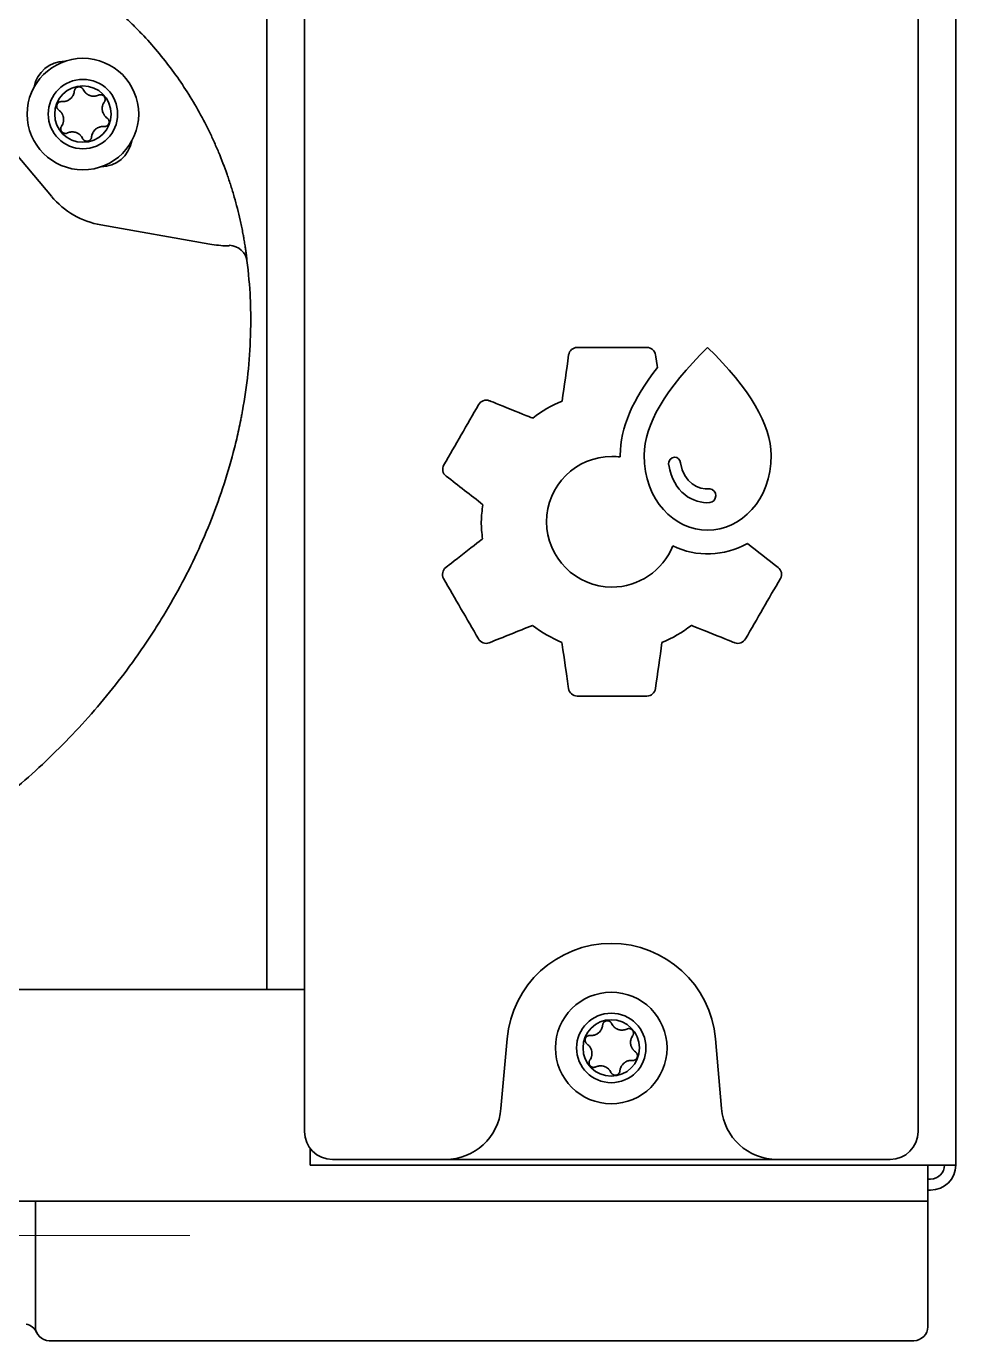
# Model space of a CAD drawing. Extents: x 53 to 4125, y 6244 to 9910.
# Drawn here: x 737.6 to 804.3, y 7999.4 to 8093.7 of the extents above; entities that cross this region are included whole.
import ezdxf

# ---------------------------------------------------------------- set-up
doc = ezdxf.new("R2010")
doc.units = 0
doc.header["$LTSCALE"] = 5
doc.layers.get('0').update_dxf_attribs({"linetype": 'CONTINUOUS', "lineweight": 0})
doc.layers.add('1', color=7, linetype='CONTINUOUS', true_color=0xffffff)
doc.layers.add('ORTHO$15', color=7, linetype='CONTINUOUS', true_color=0xffffff)

msp = doc.modelspace()

# ---------------------------------------------------------------- linework, layer by layer
at = {"color": 6}
msp.add_line((649.326, 8006.946), (749.326, 8006.946), dxfattribs=at)
at = {"layer": '1', "color": 7, "linetype": 'Continuous', "lineweight": 35}
for points in [[(777.112, 8070.652), (776.803, 8070.653), (776.541, 8070.424), (776.5, 8070.118)], [(782.112, 8070.652), (780.445, 8070.652), (778.778, 8070.652), (777.112, 8070.652)], [(786.467, 8070.652), (783.43, 8067.676), (781.912, 8065.101), (781.912, 8062.927)], [(782.736, 8070.118), (782.69, 8070.427), (782.424, 8070.654), (782.112, 8070.652)], [(776.5, 8070.118), (776.344, 8069.015), (776.188, 8067.912), (776.032, 8066.809)], [(782.865, 8069.215), (782.864, 8069.218), (782.737, 8070.115), (782.736, 8070.118)], [(770.81, 8066.835), (770.519, 8066.947), (770.19, 8066.825), (770.041, 8066.55)], [(773.921, 8065.585), (773.915, 8065.588), (770.816, 8066.833), (770.81, 8066.835)], [(770.041, 8066.55), (769.212, 8065.109), (768.383, 8063.668), (767.554, 8062.227)], [(776.032, 8066.809), (775.279, 8066.494), (774.569, 8066.082), (773.921, 8065.585)], [(767.554, 8062.227), (767.389, 8061.962), (767.458, 8061.615), (767.71, 8061.432)], [(783.677, 8062.227), (783.674, 8062.24), (783.671, 8062.253), (783.669, 8062.266)], [(786.632, 8059.523), (785.419, 8059.444), (784.002, 8060.243), (783.677, 8062.227)], [(784.096, 8062.787), (784.319, 8062.777), (784.501, 8062.604), (784.523, 8062.382)], [(784.523, 8062.382), (784.756, 8060.93), (785.82, 8060.431), (786.595, 8060.503)], [(767.71, 8061.432), (768.591, 8060.747), (769.472, 8060.061), (770.353, 8059.376)], [(786.595, 8060.503), (786.601, 8060.503), (786.608, 8060.503), (786.615, 8060.503)], [(786.615, 8060.503), (786.868, 8060.486), (787.059, 8060.267), (787.042, 8060.014)], [(770.353, 8059.376), (770.282, 8058.972), (770.243, 8058.562), (770.236, 8058.152)], [(787.042, 8060.014), (787.055, 8059.768), (786.876, 8059.554), (786.632, 8059.523)], [(770.236, 8058.152), (770.233, 8057.742), (770.264, 8057.333), (770.328, 8056.928)], [(770.328, 8056.928), (770.322, 8056.924), (767.69, 8054.874), (767.685, 8054.87)], [(789.314, 8056.602), (787.669, 8055.663), (785.667, 8055.595), (783.962, 8056.42)], [(791.522, 8054.866), (790.786, 8055.445), (790.05, 8056.023), (789.314, 8056.602)], [(767.685, 8054.87), (767.45, 8054.676), (767.385, 8054.344), (767.528, 8054.076)], [(791.683, 8054.076), (791.839, 8054.342), (791.77, 8054.683), (791.522, 8054.866)], [(767.528, 8054.076), (768.362, 8052.634), (769.195, 8051.193), (770.029, 8049.751)], [(789.182, 8049.752), (790.016, 8051.193), (790.849, 8052.635), (791.683, 8054.076)], [(770.797, 8049.466), (771.834, 8049.883), (772.871, 8050.3), (773.908, 8050.717)], [(773.908, 8050.717), (774.554, 8050.218), (775.263, 8049.806), (776.017, 8049.493)], [(783.193, 8049.493), (783.949, 8049.803), (784.658, 8050.215), (785.302, 8050.717)], [(785.302, 8050.717), (785.309, 8050.715), (788.409, 8049.47), (788.415, 8049.468)], [(770.029, 8049.751), (770.181, 8049.481), (770.506, 8049.361), (770.797, 8049.466)], [(776.017, 8049.493), (776.018, 8049.487), (776.486, 8046.192), (776.487, 8046.186)], [(782.724, 8046.186), (782.88, 8047.288), (783.037, 8048.391), (783.193, 8049.493)], [(788.415, 8049.468), (788.706, 8049.357), (789.034, 8049.479), (789.182, 8049.752)], [(776.487, 8046.186), (776.538, 8045.88), (776.802, 8045.655), (777.112, 8045.652)], [(782.112, 8045.652), (782.422, 8045.647), (782.686, 8045.877), (782.724, 8046.186)], [(777.112, 8045.652), (778.778, 8045.652), (780.445, 8045.652), (782.112, 8045.652)]]:
    msp.add_open_spline(points, degree=3, dxfattribs=at)
for points, knots in [([(781.912, 8062.927), (781.912, 8059.666), (784.076, 8057.559), (788.858, 8057.559), (791.021, 8059.666), (791.021, 8062.927), (791.021, 8065.098), (789.503, 8067.673), (786.467, 8070.652)], [0, 0, 0, 0, 0.333333, 0.333333, 0.666667, 0.666667, 0.666667, 1, 1, 1, 1]), ([(780.205, 8062.8), (780.205, 8062.801), (780.205, 8062.926), (780.205, 8062.927), (780.205, 8064.868), (781.08, 8066.943), (782.865, 8069.215)], [0, 0, 0, 0, 0.017888, 0.017888, 0.017888, 1, 1, 1, 1]), ([(783.962, 8056.42), (783.252, 8054.633), (781.523, 8053.461), (779.6, 8053.463), (777.011, 8053.465), (774.914, 8055.566), (774.919, 8060.744), (777.021, 8062.841), (779.809, 8062.839), (780.007, 8062.826), (780.205, 8062.8)], [0, 0, 0, 0, 0.267473, 0.267473, 0.267473, 0.619481, 0.619481, 0.971488, 0.971488, 1, 1, 1, 1]), ([(783.669, 8062.266), (783.668, 8062.269), (783.668, 8062.271), (783.644, 8062.534), (783.836, 8062.764), (784.096, 8062.787)], [0, 0, 0, 0, 0.010028, 0.010028, 1, 1, 1, 1])]:
    msp.add_open_spline(points, degree=3, knots=knots, dxfattribs=at)
at = {"layer": 'ORTHO$15', "color": 7, "linetype": 'Continuous', "lineweight": 35, "extrusion": (0, 1, 0)}
for p, q in [((804.255, 8727.574), (804.255, 8012.002)), ((754.855, 8103.801), (754.855, 8024.602)), ((757.555, 8014.402), (757.555, 8095.802)), ((801.555, 8095.802), (801.555, 8014.402)), ((739.407, 8081.497), (735.461, 8086.199)), ((750.766, 8078.069), (742.96, 8079.445)), ((719.587, 8024.602), (757.555, 8024.602)), ((772.084, 8021.056), (771.646, 8016.053)), ((787.465, 8016.053), (787.027, 8021.056)), ((757.955, 8012.002), (757.955, 8013.202)), ((767.662, 8012.402), (759.555, 8012.402)), ((787.888, 8012.402), (771.223, 8012.402)), ((799.555, 8012.402), (791.449, 8012.402)), ((758.755, 8012.002), (757.955, 8012.002)), ((759.755, 8012.002), (758.755, 8012.002)), ((802.455, 8012.002), (759.755, 8012.002)), ((802.255, 8011.202), (802.255, 8012.002)), ((802.255, 8009.402), (802.255, 8011.202)), ((804.255, 8012.002), (802.455, 8012.002)), ((802.455, 8011.002), (802.255, 8011.002)), ((802.255, 8009.402), (715.16, 8009.402)), ((738.255, 8000.402), (738.255, 8009.402)), ((802.255, 8010.202), (802.455, 8010.202)), ((802.255, 8009.402), (802.255, 8000.402)), ((739.255, 7999.402), (742.255, 7999.402)), ((798.255, 7999.402), (742.255, 7999.402)), ((801.255, 7999.402), (798.255, 7999.402))]:
    msp.add_line(p, q, dxfattribs=at)
at = {"layer": 'ORTHO$15', "color": 7, "linetype": 'Continuous', "lineweight": 35}
for centre, radius in [((741.667, 8087.4), 4), ((741.667, 8087.4), 2.49), ((779.555, 8020.402), 4), ((779.555, 8020.402), 2.49)]:
    msp.add_circle(centre, radius, dxfattribs=at)
at = {"layer": 'ORTHO$15', "color": 7, "linetype": 'Continuous', "lineweight": 35, "extrusion": (0, 0, -1)}
for centre in [(-741.667, 8087.4), (-779.555, 8020.402)]:
    msp.add_circle(centre, 2.025, dxfattribs=at)
at = {"layer": 'ORTHO$15', "color": 7, "linetype": 'Continuous', "lineweight": 35}
for centre, radius, start, end in [((740.381, 8088.932), 2.25, 90.43094, 169.56906), ((742.953, 8085.867), 2.25, 270.43094, 349.56906), ((779.555, 8020.402), 7.5, 5, 175), ((802.455, 8012.002), 1.8, 270, 0), ((739.255, 8000.402), 1, 180, 270), ((801.255, 8000.402), 1, 270, 0)]:
    msp.add_arc(centre, radius, start, end, dxfattribs=at)
at = {"layer": 'ORTHO$15', "color": 7, "linetype": 'Continuous', "lineweight": 35, "extrusion": (0, 0, -1)}
for centre, radius, start, end in [((-767.662, 8016.402), 4, 185, 270), ((-791.449, 8016.402), 4, 270, 355), ((-759.555, 8014.402), 2, 270, 0), ((-799.555, 8014.402), 2, 180, 270), ((-802.455, 8012.002), 1, 180, 270), ((-737.422, 7999.602), 1, 100.54654, 156.42182)]:
    msp.add_arc(centre, radius, start, end, dxfattribs=at)
msp.add_ellipse((744.003, 8085.354), major_axis=(3, 5.197), ratio=0.999914, start_param=2.792582, end_param=3.490603, dxfattribs=at)
at = {"layer": 'ORTHO$15', "color": 7, "linetype": 'Continuous', "lineweight": 35}
msp.add_ellipse((751.942, 8076.699), major_axis=(1.493, 0.145), ratio=0.873809, start_param=0.035848, end_param=1.332032, dxfattribs=at)
for points, knots in [([(736.138, 8099.825), (736.661, 8099.605), (737.178, 8099.372), (738.195, 8098.875), (738.697, 8098.613), (739.438, 8098.198), (739.805, 8097.985), (740.169, 8097.763), (740.41, 8097.614), (740.53, 8097.538), (741.128, 8097.156), (742.063, 8096.518), (742.957, 8095.827), (743.829, 8095.11), (744.255, 8094.738), (744.774, 8094.256), (744.877, 8094.159), (745.082, 8093.963), (745.183, 8093.864), (745.486, 8093.565), (745.685, 8093.362), (746.272, 8092.746), (746.65, 8092.323), (747.016, 8091.888)], [0, 0, 0, 0, 0.125, 0.125, 0.25, 0.25, 0.3125, 0.34375, 0.34375, 0.375, 0.375, 0.5, 0.625, 0.625, 0.75, 0.75, 0.78125, 0.78125, 0.8125, 0.8125, 0.875, 0.875, 1, 1, 1, 1]), ([(747.016, 8091.888), (747.381, 8091.452), (747.731, 8091.006), (748.402, 8090.097), (749.044, 8089.169), (749.919, 8087.723), (750.444, 8086.723), (750.817, 8085.96), (750.938, 8085.703), (751.113, 8085.315), (751.171, 8085.185), (751.284, 8084.924), (751.562, 8084.271), (751.816, 8083.608), (752.098, 8082.804), (752.187, 8082.535), (752.36, 8081.994), (752.442, 8081.721), (752.677, 8080.902), (752.818, 8080.351), (752.944, 8079.797)], [0, 0, 0, 0, 0.125, 0.125, 0.25, 0.375, 0.5, 0.5, 0.5625, 0.5625, 0.59375, 0.59375, 0.625, 0.75, 0.75, 0.8125, 0.8125, 0.875, 0.875, 1, 1, 1, 1]), ([(740.156, 8088.295), (740.21, 8088.291), (740.262, 8088.291), (740.342, 8088.3), (740.368, 8088.304), (740.407, 8088.312), (740.421, 8088.315), (740.447, 8088.322), (740.46, 8088.326), (740.524, 8088.346), (740.573, 8088.367), (740.633, 8088.399), (740.644, 8088.406), (740.668, 8088.42), (740.679, 8088.428), (740.713, 8088.451), (740.735, 8088.467), (740.798, 8088.52), (740.836, 8088.559), (740.887, 8088.622), (740.903, 8088.644), (740.925, 8088.678), (740.932, 8088.69), (740.946, 8088.713), (740.952, 8088.725), (740.983, 8088.785), (741.003, 8088.834), (741.025, 8088.911), (741.031, 8088.938), (741.041, 8088.99), (741.045, 8089.017), (741.047, 8089.043)], [0, 0, 0, 0, 0.125, 0.125, 0.1875, 0.1875, 0.21875, 0.21875, 0.25, 0.25, 0.375, 0.375, 0.40625, 0.40625, 0.4375, 0.4375, 0.5, 0.5, 0.625, 0.625, 0.6875, 0.6875, 0.71875, 0.71875, 0.75, 0.75, 0.875, 0.875, 0.9375, 0.9375, 1, 1, 1, 1]), ([(741.047, 8089.043), (741.049, 8089.061), (741.055, 8089.097), (741.067, 8089.131), (741.078, 8089.156), (741.082, 8089.164), (741.09, 8089.18), (741.095, 8089.188), (741.11, 8089.211), (741.121, 8089.226), (741.139, 8089.246), (741.146, 8089.253), (741.159, 8089.265), (741.166, 8089.271), (741.188, 8089.288), (741.203, 8089.299), (741.228, 8089.312), (741.236, 8089.316), (741.253, 8089.324), (741.261, 8089.327), (741.288, 8089.337), (741.305, 8089.341), (741.333, 8089.346), (741.342, 8089.347), (741.361, 8089.349), (741.37, 8089.35), (741.398, 8089.35), (741.416, 8089.349), (741.443, 8089.344), (741.453, 8089.342), (741.471, 8089.338), (741.48, 8089.336), (741.506, 8089.327), (741.523, 8089.32), (741.547, 8089.307), (741.555, 8089.302), (741.571, 8089.292), (741.578, 8089.287), (741.6, 8089.271), (741.613, 8089.259), (741.632, 8089.239), (741.638, 8089.232), (741.65, 8089.218), (741.655, 8089.211), (741.671, 8089.188), (741.68, 8089.172), (741.687, 8089.156)], [0, 0, 0, 0, 0.0625, 0.125, 0.125, 0.15625, 0.15625, 0.1875, 0.1875, 0.25, 0.25, 0.28125, 0.28125, 0.3125, 0.3125, 0.375, 0.375, 0.40625, 0.40625, 0.4375, 0.4375, 0.5, 0.5, 0.53125, 0.53125, 0.5625, 0.5625, 0.625, 0.625, 0.65625, 0.65625, 0.6875, 0.6875, 0.75, 0.75, 0.78125, 0.78125, 0.8125, 0.8125, 0.875, 0.875, 0.90625, 0.90625, 0.9375, 0.9375, 1, 1, 1, 1]), ([(741.687, 8089.156), (741.71, 8089.107), (741.737, 8089.062), (741.784, 8088.998), (741.801, 8088.977), (741.828, 8088.947), (741.837, 8088.937), (741.856, 8088.918), (741.866, 8088.908), (741.915, 8088.863), (741.958, 8088.83), (742.016, 8088.795), (742.027, 8088.788), (742.051, 8088.775), (742.064, 8088.769), (742.101, 8088.751), (742.126, 8088.741), (742.202, 8088.713), (742.254, 8088.699), (742.322, 8088.689), (742.336, 8088.687), (742.363, 8088.684), (742.403, 8088.681), (742.47, 8088.681), (742.524, 8088.686), (742.564, 8088.692), (742.577, 8088.694), (742.603, 8088.699), (742.616, 8088.702), (742.681, 8088.718), (742.731, 8088.735), (742.78, 8088.758)], [0, 0, 0, 0, 0.125, 0.125, 0.1875, 0.1875, 0.21875, 0.21875, 0.25, 0.25, 0.375, 0.375, 0.40625, 0.40625, 0.4375, 0.4375, 0.5, 0.5, 0.625, 0.625, 0.65625, 0.65625, 0.6875, 0.75, 0.8125, 0.8125, 0.84375, 0.84375, 0.875, 0.875, 1, 1, 1, 1]), ([(742.78, 8088.758), (742.797, 8088.766), (742.831, 8088.778), (742.866, 8088.785), (742.893, 8088.788), (742.902, 8088.789), (742.921, 8088.789), (742.93, 8088.789), (742.957, 8088.788), (742.975, 8088.786), (743.002, 8088.78), (743.011, 8088.777), (743.029, 8088.772), (743.037, 8088.769), (743.063, 8088.759), (743.08, 8088.751), (743.103, 8088.736), (743.111, 8088.731), (743.126, 8088.72), (743.134, 8088.715), (743.155, 8088.697), (743.168, 8088.684), (743.186, 8088.662), (743.191, 8088.655), (743.202, 8088.64), (743.207, 8088.632), (743.221, 8088.608), (743.229, 8088.592), (743.239, 8088.566), (743.242, 8088.557), (743.248, 8088.539), (743.25, 8088.53), (743.255, 8088.503), (743.258, 8088.485), (743.259, 8088.457), (743.259, 8088.448), (743.258, 8088.43), (743.257, 8088.42), (743.254, 8088.393), (743.25, 8088.376), (743.243, 8088.349), (743.24, 8088.341), (743.233, 8088.324), (743.23, 8088.315), (743.218, 8088.291), (743.209, 8088.275), (743.198, 8088.26)], [0, 0, 0, 0, 0.0625, 0.125, 0.125, 0.15625, 0.15625, 0.1875, 0.1875, 0.25, 0.25, 0.28125, 0.28125, 0.3125, 0.3125, 0.375, 0.375, 0.40625, 0.40625, 0.4375, 0.4375, 0.5, 0.5, 0.53125, 0.53125, 0.5625, 0.5625, 0.625, 0.625, 0.65625, 0.65625, 0.6875, 0.6875, 0.75, 0.75, 0.78125, 0.78125, 0.8125, 0.8125, 0.875, 0.875, 0.90625, 0.90625, 0.9375, 0.9375, 1, 1, 1, 1]), ([(739.934, 8087.684), (739.919, 8087.695), (739.891, 8087.718), (739.868, 8087.745), (739.851, 8087.767), (739.846, 8087.775), (739.836, 8087.79), (739.832, 8087.798), (739.82, 8087.823), (739.813, 8087.839), (739.804, 8087.866), (739.802, 8087.875), (739.797, 8087.893), (739.796, 8087.902), (739.792, 8087.929), (739.791, 8087.947), (739.791, 8087.975), (739.792, 8087.984), (739.793, 8088.003), (739.795, 8088.012), (739.8, 8088.039), (739.805, 8088.057), (739.814, 8088.083), (739.818, 8088.092), (739.825, 8088.109), (739.83, 8088.117), (739.843, 8088.141), (739.854, 8088.157), (739.871, 8088.178), (739.877, 8088.185), (739.89, 8088.199), (739.897, 8088.205), (739.911, 8088.218), (739.918, 8088.223), (739.932, 8088.235), (739.94, 8088.24), (739.963, 8088.254), (739.979, 8088.263), (740.005, 8088.274), (740.013, 8088.277), (740.031, 8088.283), (740.04, 8088.285), (740.066, 8088.291), (740.084, 8088.294), (740.111, 8088.296), (740.12, 8088.297), (740.138, 8088.297), (740.147, 8088.296), (740.156, 8088.295)], [0, 0, 0, 0, 0.0625, 0.125, 0.125, 0.15625, 0.15625, 0.1875, 0.1875, 0.25, 0.25, 0.28125, 0.28125, 0.3125, 0.3125, 0.375, 0.375, 0.40625, 0.40625, 0.4375, 0.4375, 0.5, 0.5, 0.53125, 0.53125, 0.5625, 0.5625, 0.625, 0.625, 0.65625, 0.65625, 0.6875, 0.6875, 0.71875, 0.71875, 0.75, 0.75, 0.8125, 0.8125, 0.84375, 0.84375, 0.875, 0.875, 0.9375, 0.9375, 0.96875, 0.96875, 1, 1, 1, 1]), ([(740.136, 8086.539), (740.166, 8086.583), (740.192, 8086.629), (740.225, 8086.702), (740.234, 8086.727), (740.247, 8086.765), (740.251, 8086.778), (740.258, 8086.804), (740.261, 8086.817), (740.276, 8086.883), (740.283, 8086.936), (740.284, 8087.004), (740.284, 8087.017), (740.284, 8087.045), (740.283, 8087.058), (740.28, 8087.099), (740.276, 8087.126), (740.262, 8087.206), (740.248, 8087.259), (740.223, 8087.322), (740.218, 8087.335), (740.207, 8087.36), (740.189, 8087.396), (740.156, 8087.455), (740.125, 8087.499), (740.1, 8087.53), (740.091, 8087.541), (740.073, 8087.561), (740.064, 8087.571), (740.018, 8087.619), (739.978, 8087.654), (739.934, 8087.684)], [0, 0, 0, 0, 0.125, 0.125, 0.1875, 0.1875, 0.21875, 0.21875, 0.25, 0.25, 0.375, 0.375, 0.40625, 0.40625, 0.4375, 0.4375, 0.5, 0.5, 0.625, 0.625, 0.65625, 0.65625, 0.6875, 0.75, 0.8125, 0.8125, 0.84375, 0.84375, 0.875, 0.875, 1, 1, 1, 1]), ([(743.198, 8088.26), (743.168, 8088.216), (743.142, 8088.17), (743.109, 8088.097), (743.1, 8088.072), (743.087, 8088.034), (743.083, 8088.021), (743.076, 8087.995), (743.073, 8087.982), (743.058, 8087.916), (743.051, 8087.863), (743.05, 8087.795), (743.05, 8087.782), (743.05, 8087.755), (743.051, 8087.741), (743.054, 8087.7), (743.058, 8087.673), (743.072, 8087.593), (743.086, 8087.541), (743.111, 8087.477), (743.116, 8087.464), (743.127, 8087.44), (743.145, 8087.403), (743.178, 8087.345), (743.209, 8087.301), (743.234, 8087.269), (743.243, 8087.259), (743.261, 8087.238), (743.27, 8087.228), (743.316, 8087.18), (743.356, 8087.146), (743.4, 8087.115)], [0, 0, 0, 0, 0.125, 0.125, 0.1875, 0.1875, 0.21875, 0.21875, 0.25, 0.25, 0.375, 0.375, 0.40625, 0.40625, 0.4375, 0.4375, 0.5, 0.5, 0.625, 0.625, 0.65625, 0.65625, 0.6875, 0.75, 0.8125, 0.8125, 0.84375, 0.84375, 0.875, 0.875, 1, 1, 1, 1]), ([(743.4, 8087.115), (743.415, 8087.105), (743.442, 8087.081), (743.466, 8087.054), (743.483, 8087.032), (743.488, 8087.025), (743.497, 8087.009), (743.502, 8087.001), (743.514, 8086.977), (743.521, 8086.96), (743.53, 8086.934), (743.532, 8086.925), (743.537, 8086.907), (743.538, 8086.898), (743.542, 8086.87), (743.543, 8086.852), (743.543, 8086.824), (743.542, 8086.815), (743.541, 8086.796), (743.539, 8086.787), (743.534, 8086.76), (743.529, 8086.742), (743.52, 8086.716), (743.516, 8086.707), (743.509, 8086.69), (743.504, 8086.682), (743.491, 8086.658), (743.48, 8086.643), (743.463, 8086.621), (743.457, 8086.614), (743.444, 8086.6), (743.437, 8086.594), (743.423, 8086.581), (743.416, 8086.576), (743.401, 8086.565), (743.394, 8086.559), (743.371, 8086.545), (743.354, 8086.536), (743.329, 8086.525), (743.32, 8086.522), (743.303, 8086.517), (743.294, 8086.514), (743.268, 8086.508), (743.25, 8086.505), (743.223, 8086.503), (743.214, 8086.502), (743.195, 8086.503), (743.186, 8086.503), (743.177, 8086.504)], [0, 0, 0, 0, 0.0625, 0.125, 0.125, 0.15625, 0.15625, 0.1875, 0.1875, 0.25, 0.25, 0.28125, 0.28125, 0.3125, 0.3125, 0.375, 0.375, 0.40625, 0.40625, 0.4375, 0.4375, 0.5, 0.5, 0.53125, 0.53125, 0.5625, 0.5625, 0.625, 0.625, 0.65625, 0.65625, 0.6875, 0.6875, 0.71875, 0.71875, 0.75, 0.75, 0.8125, 0.8125, 0.84375, 0.84375, 0.875, 0.875, 0.9375, 0.9375, 0.96875, 0.96875, 1, 1, 1, 1]), ([(740.554, 8086.041), (740.537, 8086.033), (740.504, 8086.021), (740.468, 8086.014), (740.441, 8086.011), (740.432, 8086.01), (740.413, 8086.01), (740.404, 8086.01), (740.377, 8086.011), (740.359, 8086.013), (740.332, 8086.019), (740.323, 8086.022), (740.305, 8086.027), (740.296, 8086.03), (740.271, 8086.04), (740.254, 8086.048), (740.231, 8086.063), (740.223, 8086.068), (740.208, 8086.079), (740.2, 8086.084), (740.179, 8086.102), (740.166, 8086.116), (740.148, 8086.137), (740.143, 8086.144), (740.132, 8086.16), (740.127, 8086.167), (740.113, 8086.191), (740.105, 8086.208), (740.095, 8086.234), (740.092, 8086.243), (740.086, 8086.26), (740.084, 8086.269), (740.079, 8086.296), (740.076, 8086.315), (740.075, 8086.342), (740.075, 8086.351), (740.076, 8086.37), (740.077, 8086.379), (740.08, 8086.406), (740.084, 8086.424), (740.092, 8086.45), (740.094, 8086.459), (740.101, 8086.476), (740.105, 8086.484), (740.116, 8086.509), (740.126, 8086.524), (740.136, 8086.539)], [0, 0, 0, 0, 0.0625, 0.125, 0.125, 0.15625, 0.15625, 0.1875, 0.1875, 0.25, 0.25, 0.28125, 0.28125, 0.3125, 0.3125, 0.375, 0.375, 0.40625, 0.40625, 0.4375, 0.4375, 0.5, 0.5, 0.53125, 0.53125, 0.5625, 0.5625, 0.625, 0.625, 0.65625, 0.65625, 0.6875, 0.6875, 0.75, 0.75, 0.78125, 0.78125, 0.8125, 0.8125, 0.875, 0.875, 0.90625, 0.90625, 0.9375, 0.9375, 1, 1, 1, 1]), ([(741.647, 8085.643), (741.624, 8085.692), (741.597, 8085.737), (741.55, 8085.802), (741.533, 8085.822), (741.506, 8085.852), (741.497, 8085.862), (741.478, 8085.882), (741.468, 8085.891), (741.419, 8085.937), (741.376, 8085.969), (741.318, 8086.004), (741.307, 8086.011), (741.283, 8086.024), (741.27, 8086.03), (741.233, 8086.048), (741.208, 8086.059), (741.132, 8086.087), (741.079, 8086.1), (741.012, 8086.11), (740.998, 8086.112), (740.971, 8086.115), (740.931, 8086.118), (740.864, 8086.118), (740.81, 8086.113), (740.77, 8086.107), (740.757, 8086.105), (740.73, 8086.1), (740.717, 8086.097), (740.652, 8086.081), (740.602, 8086.064), (740.554, 8086.041)], [0, 0, 0, 0, 0.125, 0.125, 0.1875, 0.1875, 0.21875, 0.21875, 0.25, 0.25, 0.375, 0.375, 0.40625, 0.40625, 0.4375, 0.4375, 0.5, 0.5, 0.625, 0.625, 0.65625, 0.65625, 0.6875, 0.75, 0.8125, 0.8125, 0.84375, 0.84375, 0.875, 0.875, 1, 1, 1, 1]), ([(742.287, 8085.756), (742.285, 8085.738), (742.279, 8085.703), (742.267, 8085.668), (742.257, 8085.643), (742.253, 8085.635), (742.244, 8085.619), (742.239, 8085.611), (742.224, 8085.588), (742.213, 8085.574), (742.189, 8085.546), (742.175, 8085.534), (742.146, 8085.511), (742.131, 8085.5), (742.106, 8085.487), (742.098, 8085.483), (742.081, 8085.475), (742.073, 8085.472), (742.046, 8085.462), (742.028, 8085.458), (742.001, 8085.453), (741.992, 8085.452), (741.973, 8085.45), (741.964, 8085.45), (741.936, 8085.449), (741.918, 8085.451), (741.89, 8085.455), (741.881, 8085.457), (741.863, 8085.461), (741.854, 8085.464), (741.828, 8085.472), (741.811, 8085.48), (741.787, 8085.492), (741.779, 8085.497), (741.763, 8085.507), (741.756, 8085.512), (741.734, 8085.529), (741.72, 8085.541), (741.702, 8085.56), (741.696, 8085.567), (741.684, 8085.581), (741.679, 8085.589), (741.663, 8085.611), (741.654, 8085.627), (741.647, 8085.643)], [0, 0, 0, 0, 0.0625, 0.125, 0.125, 0.15625, 0.15625, 0.1875, 0.1875, 0.25, 0.25, 0.3125, 0.3125, 0.375, 0.375, 0.40625, 0.40625, 0.4375, 0.4375, 0.5, 0.5, 0.53125, 0.53125, 0.5625, 0.5625, 0.625, 0.625, 0.65625, 0.65625, 0.6875, 0.6875, 0.75, 0.75, 0.78125, 0.78125, 0.8125, 0.8125, 0.875, 0.875, 0.90625, 0.90625, 0.9375, 0.9375, 1, 1, 1, 1]), ([(743.177, 8086.504), (743.124, 8086.508), (743.071, 8086.508), (742.992, 8086.499), (742.966, 8086.495), (742.913, 8086.484), (742.887, 8086.477), (742.81, 8086.453), (742.761, 8086.432), (742.701, 8086.4), (742.69, 8086.393), (742.666, 8086.379), (742.655, 8086.372), (742.621, 8086.348), (742.599, 8086.332), (742.536, 8086.279), (742.498, 8086.24), (742.447, 8086.177), (742.432, 8086.155), (742.409, 8086.121), (742.402, 8086.109), (742.389, 8086.086), (742.382, 8086.074), (742.351, 8086.014), (742.331, 8085.965), (742.309, 8085.888), (742.303, 8085.862), (742.293, 8085.809), (742.289, 8085.783), (742.287, 8085.756)], [0, 0, 0, 0, 0.125, 0.125, 0.1875, 0.1875, 0.25, 0.25, 0.375, 0.375, 0.40625, 0.40625, 0.4375, 0.4375, 0.5, 0.5, 0.625, 0.625, 0.6875, 0.6875, 0.71875, 0.71875, 0.75, 0.75, 0.875, 0.875, 0.9375, 0.9375, 1, 1, 1, 1]), ([(752.944, 8079.797), (752.96, 8079.725), (752.976, 8079.653), (753.007, 8079.51), (753.022, 8079.439), (753.067, 8079.226), (753.095, 8079.086), (753.135, 8078.877), (753.148, 8078.808), (753.167, 8078.704), (753.173, 8078.67), (753.186, 8078.601), (753.192, 8078.567), (753.222, 8078.398), (753.244, 8078.266), (753.285, 8078.012), (753.303, 8077.889), (753.325, 8077.741), (753.329, 8077.711), (753.337, 8077.653), (753.341, 8077.624), (753.353, 8077.539), (753.36, 8077.485), (753.381, 8077.326), (753.393, 8077.228), (753.413, 8077.048), (753.422, 8076.965), (753.43, 8076.891)], [0, 0, 0, 0, 0.0625, 0.0625, 0.125, 0.125, 0.25, 0.25, 0.3125, 0.3125, 0.34375, 0.34375, 0.375, 0.375, 0.5, 0.5, 0.625, 0.625, 0.65625, 0.65625, 0.6875, 0.6875, 0.75, 0.75, 0.875, 0.875, 1, 1, 1, 1]), ([(752.015, 8077.941), (751.807, 8077.946), (751.599, 8077.96), (751.182, 8078.004), (750.974, 8078.033), (750.766, 8078.069)], [0, 0, 0, 0, 0.5, 0.5, 1, 1, 1, 1]), ([(752.172, 8078.001), (752.174, 8077.995), (752.175, 8077.99), (752.174, 8077.982), (752.173, 8077.979), (752.171, 8077.975), (752.169, 8077.972), (752.164, 8077.966), (752.159, 8077.962), (752.147, 8077.956), (752.14, 8077.953), (752.124, 8077.948), (752.115, 8077.947), (752.097, 8077.944), (752.087, 8077.943), (752.058, 8077.941), (752.037, 8077.941), (752.015, 8077.941)], [0, 0, 0, 0, 0.125, 0.125, 0.1875, 0.1875, 0.25, 0.25, 0.375, 0.375, 0.5, 0.5, 0.625, 0.625, 0.75, 0.75, 1, 1, 1, 1]), ([(721.091, 8029.953), (721.687, 8030.162), (722.277, 8030.383), (723.698, 8030.947), (724.523, 8031.303), (726.154, 8032.059), (726.96, 8032.459), (728.155, 8033.094), (728.551, 8033.311), (729.141, 8033.646), (729.338, 8033.759), (729.729, 8033.987), (729.924, 8034.103), (730.895, 8034.687), (731.658, 8035.174), (733.157, 8036.187), (733.893, 8036.713), (734.976, 8037.531), (735.334, 8037.809), (735.776, 8038.162), (735.865, 8038.233), (736.041, 8038.376), (736.129, 8038.447), (736.392, 8038.663), (736.566, 8038.807), (737.431, 8039.536), (738.106, 8040.135), (739.419, 8041.364), (740.698, 8042.625), (741.907, 8043.949), (743.081, 8045.304), (743.651, 8045.998), (744.755, 8047.417), (745.289, 8048.143), (745.933, 8049.071), (746.125, 8049.351), (746.314, 8049.634), (746.439, 8049.823), (746.501, 8049.917), (746.811, 8050.392), (747.053, 8050.774), (747.761, 8051.928), (748.209, 8052.707), (749.057, 8054.284), (749.457, 8055.083), (750.208, 8056.701), (750.559, 8057.52), (751.212, 8059.178), (751.513, 8060.017), (752.064, 8061.717), (752.313, 8062.578), (752.644, 8063.886), (752.747, 8064.325), (752.891, 8064.989), (752.938, 8065.21), (753.004, 8065.544), (753.026, 8065.656), (753.068, 8065.879), (753.089, 8065.991), (753.271, 8066.997), (753.4, 8067.893), (753.591, 8069.687), (753.654, 8070.584), (753.697, 8071.933), (753.703, 8072.383), (753.697, 8073.283), (753.686, 8073.733), (753.624, 8075.085), (753.546, 8075.988), (753.43, 8076.891)], [0, 0, 0, 0, 0.030901, 0.030901, 0.074951, 0.074951, 0.119001, 0.119001, 0.141026, 0.141026, 0.152038, 0.152038, 0.163051, 0.163051, 0.207101, 0.207101, 0.251151, 0.251151, 0.273176, 0.273176, 0.278682, 0.278682, 0.284188, 0.284188, 0.295201, 0.295201, 0.339251, 0.339251, 0.383301, 0.427351, 0.427351, 0.471401, 0.471401, 0.515451, 0.515451, 0.526463, 0.531969, 0.531969, 0.537475, 0.537475, 0.5595, 0.5595, 0.60355, 0.60355, 0.6476, 0.6476, 0.69165, 0.69165, 0.7357, 0.7357, 0.77975, 0.77975, 0.801775, 0.801775, 0.812788, 0.812788, 0.818294, 0.818294, 0.8238, 0.8238, 0.86785, 0.86785, 0.9119, 0.9119, 0.933925, 0.933925, 0.95595, 0.95595, 1, 1, 1, 1]), ([(778.045, 8021.298), (778.098, 8021.293), (778.151, 8021.294), (778.23, 8021.302), (778.256, 8021.306), (778.296, 8021.315), (778.309, 8021.318), (778.335, 8021.324), (778.348, 8021.328), (778.412, 8021.348), (778.462, 8021.369), (778.521, 8021.402), (778.533, 8021.408), (778.556, 8021.422), (778.568, 8021.43), (778.602, 8021.453), (778.624, 8021.47), (778.687, 8021.523), (778.725, 8021.561), (778.775, 8021.625), (778.791, 8021.647), (778.813, 8021.681), (778.82, 8021.692), (778.834, 8021.716), (778.84, 8021.728), (778.871, 8021.787), (778.891, 8021.837), (778.914, 8021.914), (778.92, 8021.94), (778.93, 8021.993), (778.933, 8022.019), (778.936, 8022.046)], [0, 0, 0, 0, 0.125, 0.125, 0.1875, 0.1875, 0.21875, 0.21875, 0.25, 0.25, 0.375, 0.375, 0.40625, 0.40625, 0.4375, 0.4375, 0.5, 0.5, 0.625, 0.625, 0.6875, 0.6875, 0.71875, 0.71875, 0.75, 0.75, 0.875, 0.875, 0.9375, 0.9375, 1, 1, 1, 1]), ([(778.936, 8022.046), (778.937, 8022.064), (778.943, 8022.099), (778.955, 8022.133), (778.966, 8022.159), (778.97, 8022.167), (778.979, 8022.183), (778.983, 8022.191), (778.998, 8022.214), (779.009, 8022.228), (779.028, 8022.249), (779.034, 8022.255), (779.048, 8022.268), (779.055, 8022.274), (779.076, 8022.291), (779.092, 8022.301), (779.116, 8022.314), (779.124, 8022.319), (779.141, 8022.326), (779.15, 8022.33), (779.176, 8022.339), (779.194, 8022.344), (779.221, 8022.349), (779.231, 8022.35), (779.249, 8022.352), (779.258, 8022.352), (779.286, 8022.352), (779.304, 8022.351), (779.332, 8022.347), (779.341, 8022.345), (779.359, 8022.34), (779.368, 8022.338), (779.394, 8022.329), (779.411, 8022.322), (779.435, 8022.309), (779.443, 8022.305), (779.459, 8022.295), (779.467, 8022.29), (779.488, 8022.273), (779.502, 8022.261), (779.521, 8022.241), (779.527, 8022.234), (779.538, 8022.22), (779.544, 8022.213), (779.559, 8022.191), (779.568, 8022.175), (779.576, 8022.158)], [0, 0, 0, 0, 0.0625, 0.125, 0.125, 0.15625, 0.15625, 0.1875, 0.1875, 0.25, 0.25, 0.28125, 0.28125, 0.3125, 0.3125, 0.375, 0.375, 0.40625, 0.40625, 0.4375, 0.4375, 0.5, 0.5, 0.53125, 0.53125, 0.5625, 0.5625, 0.625, 0.625, 0.65625, 0.65625, 0.6875, 0.6875, 0.75, 0.75, 0.78125, 0.78125, 0.8125, 0.8125, 0.875, 0.875, 0.90625, 0.90625, 0.9375, 0.9375, 1, 1, 1, 1]), ([(779.576, 8022.158), (779.599, 8022.11), (779.626, 8022.064), (779.672, 8022), (779.689, 8021.979), (779.716, 8021.949), (779.725, 8021.939), (779.744, 8021.92), (779.754, 8021.911), (779.803, 8021.865), (779.846, 8021.833), (779.904, 8021.797), (779.916, 8021.791), (779.94, 8021.778), (779.952, 8021.771), (779.989, 8021.754), (780.014, 8021.743), (780.09, 8021.715), (780.143, 8021.702), (780.21, 8021.691), (780.224, 8021.689), (780.251, 8021.687), (780.292, 8021.684), (780.359, 8021.683), (780.412, 8021.688), (780.452, 8021.694), (780.465, 8021.696), (780.492, 8021.701), (780.505, 8021.704), (780.57, 8021.72), (780.62, 8021.738), (780.668, 8021.76)], [0, 0, 0, 0, 0.125, 0.125, 0.1875, 0.1875, 0.21875, 0.21875, 0.25, 0.25, 0.375, 0.375, 0.40625, 0.40625, 0.4375, 0.4375, 0.5, 0.5, 0.625, 0.625, 0.65625, 0.65625, 0.6875, 0.75, 0.8125, 0.8125, 0.84375, 0.84375, 0.875, 0.875, 1, 1, 1, 1]), ([(780.669, 8021.76), (780.685, 8021.768), (780.719, 8021.781), (780.754, 8021.788), (780.782, 8021.791), (780.791, 8021.791), (780.809, 8021.792), (780.818, 8021.792), (780.845, 8021.79), (780.864, 8021.788), (780.891, 8021.782), (780.9, 8021.78), (780.917, 8021.775), (780.926, 8021.771), (780.952, 8021.761), (780.968, 8021.753), (780.992, 8021.739), (781, 8021.734), (781.015, 8021.723), (781.022, 8021.717), (781.043, 8021.699), (781.056, 8021.686), (781.074, 8021.665), (781.08, 8021.657), (781.091, 8021.642), (781.096, 8021.634), (781.11, 8021.611), (781.118, 8021.594), (781.128, 8021.568), (781.131, 8021.559), (781.136, 8021.541), (781.138, 8021.532), (781.144, 8021.505), (781.146, 8021.487), (781.147, 8021.46), (781.147, 8021.45), (781.147, 8021.432), (781.146, 8021.423), (781.142, 8021.396), (781.139, 8021.378), (781.131, 8021.352), (781.128, 8021.343), (781.122, 8021.326), (781.118, 8021.318), (781.106, 8021.293), (781.097, 8021.278), (781.087, 8021.263)], [0, 0, 0, 0, 0.0625, 0.125, 0.125, 0.15625, 0.15625, 0.1875, 0.1875, 0.25, 0.25, 0.28125, 0.28125, 0.3125, 0.3125, 0.375, 0.375, 0.40625, 0.40625, 0.4375, 0.4375, 0.5, 0.5, 0.53125, 0.53125, 0.5625, 0.5625, 0.625, 0.625, 0.65625, 0.65625, 0.6875, 0.6875, 0.75, 0.75, 0.78125, 0.78125, 0.8125, 0.8125, 0.875, 0.875, 0.90625, 0.90625, 0.9375, 0.9375, 1, 1, 1, 1]), ([(777.822, 8020.687), (777.808, 8020.697), (777.78, 8020.72), (777.756, 8020.748), (777.74, 8020.77), (777.735, 8020.777), (777.725, 8020.793), (777.72, 8020.801), (777.708, 8020.825), (777.701, 8020.842), (777.693, 8020.868), (777.69, 8020.877), (777.686, 8020.895), (777.684, 8020.904), (777.68, 8020.931), (777.679, 8020.95), (777.679, 8020.977), (777.68, 8020.987), (777.682, 8021.005), (777.683, 8021.014), (777.688, 8021.042), (777.693, 8021.06), (777.703, 8021.086), (777.706, 8021.094), (777.714, 8021.111), (777.718, 8021.12), (777.732, 8021.144), (777.742, 8021.159), (777.759, 8021.181), (777.766, 8021.188), (777.778, 8021.201), (777.785, 8021.208), (777.799, 8021.22), (777.806, 8021.226), (777.821, 8021.237), (777.828, 8021.242), (777.852, 8021.257), (777.868, 8021.265), (777.893, 8021.276), (777.902, 8021.279), (777.919, 8021.285), (777.928, 8021.287), (777.954, 8021.294), (777.972, 8021.297), (777.999, 8021.299), (778.008, 8021.299), (778.027, 8021.299), (778.036, 8021.299), (778.045, 8021.298)], [0, 0, 0, 0, 0.0625, 0.125, 0.125, 0.15625, 0.15625, 0.1875, 0.1875, 0.25, 0.25, 0.28125, 0.28125, 0.3125, 0.3125, 0.375, 0.375, 0.40625, 0.40625, 0.4375, 0.4375, 0.5, 0.5, 0.53125, 0.53125, 0.5625, 0.5625, 0.625, 0.625, 0.65625, 0.65625, 0.6875, 0.6875, 0.71875, 0.71875, 0.75, 0.75, 0.8125, 0.8125, 0.84375, 0.84375, 0.875, 0.875, 0.9375, 0.9375, 0.96875, 0.96875, 1, 1, 1, 1]), ([(778.024, 8019.542), (778.055, 8019.585), (778.081, 8019.632), (778.113, 8019.704), (778.123, 8019.729), (778.135, 8019.768), (778.139, 8019.78), (778.146, 8019.807), (778.15, 8019.82), (778.164, 8019.885), (778.171, 8019.939), (778.173, 8020.006), (778.173, 8020.02), (778.172, 8020.047), (778.171, 8020.061), (778.168, 8020.102), (778.165, 8020.129), (778.151, 8020.209), (778.136, 8020.261), (778.111, 8020.325), (778.106, 8020.337), (778.095, 8020.362), (778.077, 8020.399), (778.044, 8020.457), (778.013, 8020.501), (777.988, 8020.533), (777.979, 8020.543), (777.962, 8020.563), (777.953, 8020.573), (777.906, 8020.622), (777.866, 8020.656), (777.822, 8020.687)], [0, 0, 0, 0, 0.125, 0.125, 0.1875, 0.1875, 0.21875, 0.21875, 0.25, 0.25, 0.375, 0.375, 0.40625, 0.40625, 0.4375, 0.4375, 0.5, 0.5, 0.625, 0.625, 0.65625, 0.65625, 0.6875, 0.75, 0.8125, 0.8125, 0.84375, 0.84375, 0.875, 0.875, 1, 1, 1, 1]), ([(781.087, 8021.262), (781.056, 8021.219), (781.03, 8021.172), (780.998, 8021.1), (780.988, 8021.075), (780.976, 8021.037), (780.972, 8021.024), (780.965, 8020.998), (780.961, 8020.984), (780.947, 8020.919), (780.94, 8020.865), (780.938, 8020.798), (780.938, 8020.784), (780.939, 8020.757), (780.94, 8020.743), (780.943, 8020.702), (780.946, 8020.675), (780.96, 8020.595), (780.975, 8020.543), (780.999, 8020.479), (781.005, 8020.467), (781.016, 8020.442), (781.033, 8020.405), (781.067, 8020.347), (781.098, 8020.303), (781.123, 8020.271), (781.131, 8020.261), (781.149, 8020.241), (781.158, 8020.231), (781.204, 8020.183), (781.245, 8020.148), (781.288, 8020.117)], [0, 0, 0, 0, 0.125, 0.125, 0.1875, 0.1875, 0.21875, 0.21875, 0.25, 0.25, 0.375, 0.375, 0.40625, 0.40625, 0.4375, 0.4375, 0.5, 0.5, 0.625, 0.625, 0.65625, 0.65625, 0.6875, 0.75, 0.8125, 0.8125, 0.84375, 0.84375, 0.875, 0.875, 1, 1, 1, 1]), ([(781.288, 8020.117), (781.303, 8020.107), (781.331, 8020.084), (781.355, 8020.057), (781.371, 8020.035), (781.376, 8020.027), (781.386, 8020.011), (781.39, 8020.004), (781.403, 8019.979), (781.41, 8019.962), (781.418, 8019.936), (781.421, 8019.927), (781.425, 8019.909), (781.427, 8019.9), (781.431, 8019.873), (781.432, 8019.854), (781.431, 8019.827), (781.431, 8019.817), (781.429, 8019.799), (781.428, 8019.79), (781.423, 8019.762), (781.418, 8019.744), (781.408, 8019.718), (781.405, 8019.71), (781.397, 8019.693), (781.393, 8019.684), (781.379, 8019.66), (781.369, 8019.645), (781.351, 8019.623), (781.345, 8019.616), (781.332, 8019.603), (781.326, 8019.596), (781.312, 8019.584), (781.305, 8019.578), (781.29, 8019.567), (781.282, 8019.562), (781.259, 8019.547), (781.243, 8019.539), (781.218, 8019.528), (781.209, 8019.525), (781.191, 8019.519), (781.183, 8019.516), (781.156, 8019.51), (781.138, 8019.507), (781.111, 8019.505), (781.102, 8019.505), (781.084, 8019.505), (781.075, 8019.505), (781.066, 8019.506)], [0, 0, 0, 0, 0.0625, 0.125, 0.125, 0.15625, 0.15625, 0.1875, 0.1875, 0.25, 0.25, 0.28125, 0.28125, 0.3125, 0.3125, 0.375, 0.375, 0.40625, 0.40625, 0.4375, 0.4375, 0.5, 0.5, 0.53125, 0.53125, 0.5625, 0.5625, 0.625, 0.625, 0.65625, 0.65625, 0.6875, 0.6875, 0.71875, 0.71875, 0.75, 0.75, 0.8125, 0.8125, 0.84375, 0.84375, 0.875, 0.875, 0.9375, 0.9375, 0.96875, 0.96875, 1, 1, 1, 1]), ([(778.442, 8019.044), (778.426, 8019.036), (778.392, 8019.023), (778.356, 8019.016), (778.329, 8019.013), (778.32, 8019.013), (778.302, 8019.012), (778.293, 8019.012), (778.265, 8019.014), (778.247, 8019.016), (778.22, 8019.022), (778.211, 8019.024), (778.194, 8019.029), (778.185, 8019.033), (778.159, 8019.043), (778.143, 8019.051), (778.119, 8019.065), (778.111, 8019.07), (778.096, 8019.081), (778.089, 8019.087), (778.068, 8019.105), (778.055, 8019.118), (778.037, 8019.139), (778.031, 8019.147), (778.02, 8019.162), (778.015, 8019.17), (778.001, 8019.194), (777.993, 8019.21), (777.983, 8019.236), (777.98, 8019.245), (777.975, 8019.263), (777.973, 8019.272), (777.967, 8019.299), (777.965, 8019.317), (777.964, 8019.345), (777.964, 8019.354), (777.964, 8019.372), (777.965, 8019.381), (777.969, 8019.408), (777.972, 8019.426), (777.98, 8019.453), (777.983, 8019.461), (777.989, 8019.478), (777.993, 8019.487), (778.005, 8019.511), (778.014, 8019.527), (778.024, 8019.542)], [0, 0, 0, 0, 0.0625, 0.125, 0.125, 0.15625, 0.15625, 0.1875, 0.1875, 0.25, 0.25, 0.28125, 0.28125, 0.3125, 0.3125, 0.375, 0.375, 0.40625, 0.40625, 0.4375, 0.4375, 0.5, 0.5, 0.53125, 0.53125, 0.5625, 0.5625, 0.625, 0.625, 0.65625, 0.65625, 0.6875, 0.6875, 0.75, 0.75, 0.78125, 0.78125, 0.8125, 0.8125, 0.875, 0.875, 0.90625, 0.90625, 0.9375, 0.9375, 1, 1, 1, 1]), ([(779.535, 8018.646), (779.512, 8018.694), (779.485, 8018.74), (779.438, 8018.804), (779.422, 8018.825), (779.395, 8018.855), (779.386, 8018.865), (779.367, 8018.884), (779.357, 8018.893), (779.307, 8018.939), (779.265, 8018.971), (779.207, 8019.007), (779.195, 8019.013), (779.171, 8019.026), (779.159, 8019.033), (779.122, 8019.051), (779.097, 8019.061), (779.02, 8019.089), (778.968, 8019.102), (778.9, 8019.113), (778.887, 8019.115), (778.86, 8019.117), (778.819, 8019.12), (778.752, 8019.121), (778.698, 8019.116), (778.659, 8019.11), (778.645, 8019.108), (778.619, 8019.102), (778.606, 8019.1), (778.541, 8019.084), (778.491, 8019.066), (778.442, 8019.044)], [0, 0, 0, 0, 0.125, 0.125, 0.1875, 0.1875, 0.21875, 0.21875, 0.25, 0.25, 0.375, 0.375, 0.40625, 0.40625, 0.4375, 0.4375, 0.5, 0.5, 0.625, 0.625, 0.65625, 0.65625, 0.6875, 0.75, 0.8125, 0.8125, 0.84375, 0.84375, 0.875, 0.875, 1, 1, 1, 1]), ([(780.175, 8018.759), (780.174, 8018.741), (780.168, 8018.705), (780.156, 8018.671), (780.145, 8018.646), (780.141, 8018.637), (780.132, 8018.621), (780.128, 8018.614), (780.113, 8018.591), (780.102, 8018.576), (780.077, 8018.549), (780.063, 8018.536), (780.034, 8018.513), (780.019, 8018.503), (779.995, 8018.489), (779.987, 8018.485), (779.97, 8018.478), (779.961, 8018.474), (779.935, 8018.465), (779.917, 8018.46), (779.89, 8018.455), (779.88, 8018.454), (779.862, 8018.452), (779.852, 8018.452), (779.825, 8018.452), (779.806, 8018.453), (779.779, 8018.457), (779.77, 8018.459), (779.752, 8018.463), (779.743, 8018.466), (779.716, 8018.475), (779.7, 8018.482), (779.675, 8018.495), (779.667, 8018.499), (779.652, 8018.509), (779.644, 8018.514), (779.622, 8018.531), (779.609, 8018.543), (779.59, 8018.563), (779.584, 8018.57), (779.573, 8018.584), (779.567, 8018.591), (779.552, 8018.614), (779.543, 8018.629), (779.535, 8018.646)], [0, 0, 0, 0, 0.0625, 0.125, 0.125, 0.15625, 0.15625, 0.1875, 0.1875, 0.25, 0.25, 0.3125, 0.3125, 0.375, 0.375, 0.40625, 0.40625, 0.4375, 0.4375, 0.5, 0.5, 0.53125, 0.53125, 0.5625, 0.5625, 0.625, 0.625, 0.65625, 0.65625, 0.6875, 0.6875, 0.75, 0.75, 0.78125, 0.78125, 0.8125, 0.8125, 0.875, 0.875, 0.90625, 0.90625, 0.9375, 0.9375, 1, 1, 1, 1]), ([(781.066, 8019.506), (781.013, 8019.511), (780.96, 8019.51), (780.881, 8019.502), (780.854, 8019.497), (780.802, 8019.487), (780.775, 8019.48), (780.698, 8019.456), (780.649, 8019.435), (780.59, 8019.402), (780.578, 8019.396), (780.555, 8019.381), (780.543, 8019.374), (780.509, 8019.351), (780.487, 8019.334), (780.424, 8019.281), (780.386, 8019.243), (780.336, 8019.179), (780.32, 8019.157), (780.298, 8019.123), (780.291, 8019.112), (780.277, 8019.088), (780.271, 8019.076), (780.24, 8019.017), (780.22, 8018.967), (780.197, 8018.89), (780.191, 8018.864), (780.181, 8018.812), (780.178, 8018.785), (780.175, 8018.759)], [0, 0, 0, 0, 0.125, 0.125, 0.1875, 0.1875, 0.25, 0.25, 0.375, 0.375, 0.40625, 0.40625, 0.4375, 0.4375, 0.5, 0.5, 0.625, 0.625, 0.6875, 0.6875, 0.71875, 0.71875, 0.75, 0.75, 0.875, 0.875, 0.9375, 0.9375, 1, 1, 1, 1]), ([(771.223, 8012.402), (771.052, 8012.402), (770.882, 8012.402), (770.545, 8012.402), (770.378, 8012.402), (770.045, 8012.402), (769.881, 8012.402), (769.676, 8012.402), (769.635, 8012.402), (769.555, 8012.402), (769.434, 8012.402), (769.316, 8012.402), (769.084, 8012.402), (768.933, 8012.402), (768.714, 8012.402), (768.642, 8012.402), (768.537, 8012.402), (768.502, 8012.402), (768.432, 8012.402), (768.398, 8012.402), (768.23, 8012.402), (768.104, 8012.402), (767.928, 8012.402), (767.843, 8012.402), (767.75, 8012.402), (767.705, 8012.402), (767.683, 8012.402), (767.674, 8012.402), (767.668, 8012.402), (767.665, 8012.402), (767.662, 8012.402)], [0, 0, 0, 0, 0.125, 0.125, 0.25, 0.25, 0.375, 0.375, 0.40625, 0.40625, 0.4375, 0.5, 0.5, 0.625, 0.625, 0.6875, 0.6875, 0.71875, 0.71875, 0.75, 0.75, 0.875, 0.875, 0.9375, 0.96875, 0.984375, 0.992187, 0.996094, 0.996094, 1, 1, 1, 1]), ([(791.449, 8012.402), (791.446, 8012.402), (791.443, 8012.402), (791.437, 8012.402), (791.428, 8012.402), (791.406, 8012.402), (791.36, 8012.402), (791.294, 8012.402), (791.238, 8012.402), (791.181, 8012.402), (791.152, 8012.402), (791.062, 8012.402), (791.001, 8012.402), (790.905, 8012.402), (790.873, 8012.402), (790.807, 8012.402), (790.774, 8012.402), (790.605, 8012.402), (790.465, 8012.402), (790.173, 8012.402), (790.022, 8012.402), (789.826, 8012.402), (789.787, 8012.402), (789.707, 8012.402), (789.667, 8012.402), (789.547, 8012.402), (789.467, 8012.402), (789.224, 8012.402), (789.061, 8012.402), (788.731, 8012.402), (788.564, 8012.402), (788.228, 8012.402), (788.059, 8012.402), (787.888, 8012.402)], [0, 0, 0, 0, 0.003906, 0.003906, 0.007812, 0.015625, 0.03125, 0.0625, 0.09375, 0.09375, 0.125, 0.125, 0.1875, 0.1875, 0.21875, 0.21875, 0.25, 0.25, 0.375, 0.375, 0.5, 0.5, 0.53125, 0.53125, 0.5625, 0.5625, 0.625, 0.625, 0.75, 0.75, 0.875, 0.875, 1, 1, 1, 1])]:
    msp.add_open_spline(points, degree=3, knots=knots, dxfattribs=at)

doc.saveas('drawing.dxf')
